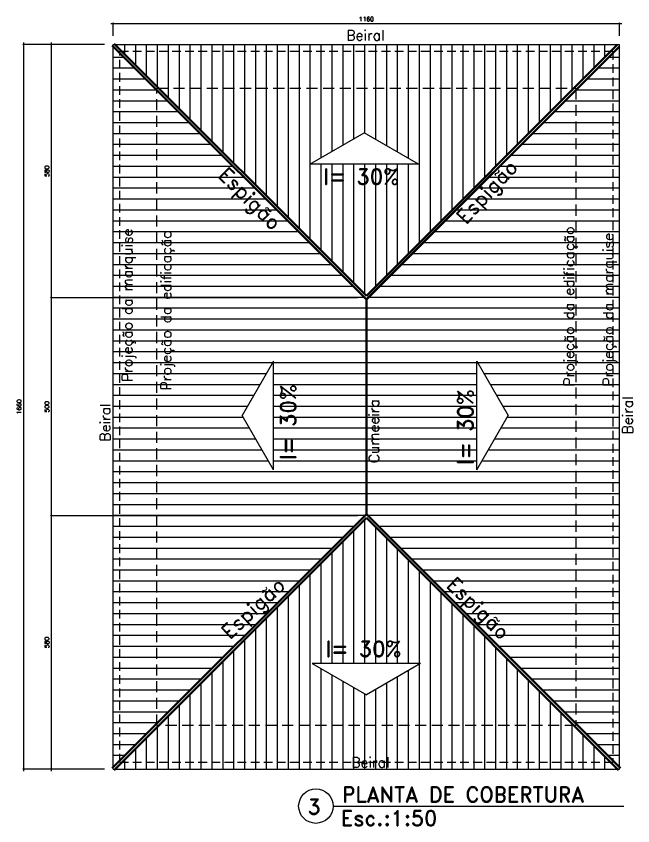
# Model space of a CAD drawing. Header units: millimetres. Extents: x 1154.6 to 1207.3, y 180 to 225.1.
# Drawn here: x 1193.2 to 1207.33, y 183.72 to 202.27 of the extents above; entities that cross this region are included whole.
import ezdxf
from ezdxf.enums import TextEntityAlignment as Align

# ---------------------------------------------------------------- set-up
doc = ezdxf.new("R2010")
doc.units = ezdxf.units.MM
doc.header["$MEASUREMENT"] = 0
doc.linetypes.add('HIDDEN', pattern=[0.375, 0.25, -0.125])
doc.linetypes.add('HIDDEN2', pattern=[4.7625, 3.175, -1.5875])
for name, color, linetype in [('Cota', 1, 'Continuous'), ('cotas', 1, 'Continuous'), ('Projeçao', 1, 'HIDDEN2'), ('Texto', 7, 'Continuous'), ('TEXTO SETORES', 1, 'Continuous')]:
    doc.layers.add(name, color=color, linetype=linetype)
doc.layers.add('ESQUADRIA', color=7, linetype='Continuous', lineweight=13)
doc.layers.add('Parede', color=4, linetype='Continuous', lineweight=40)
doc.styles.add('ROMAND', font='romand')
doc.styles.get("Standard").update_dxf_attribs({"font": 'txt.shx', "height": 0.1})
doc.dimstyles.new('LUCIANA', dxfattribs={"dimtxt": 3, "dimasz": 0.03, "dimexe": 0.01, "dimexo": 0.2, "dimgap": 0.05, "dimtad": 1, "dimdec": 0, "dimlfac": 100, "dimzin": 0, "dimdsep": 46, "dimtxsty": 'Standard', "dimblk1": 'OBLIQUE', "dimblk2": 'OBLIQUE', "dimsah": 1, "dimcen": 0, "dimdle": 0.05, "dimclrd": 256, "dimclre": 256, "dimclrt": 2, "dimadec": 0, "dimazin": 0, "dimtfac": 1, "dimtdec": 0, "dimtix": 1, "dimtofl": 0, "dimtmove": 2, "dimatfit": 3, "dimldrblk": 'OBLIQUE', "dimfxl": 1, "dimtolj": 1, "dimtzin": 0, "dimlwd": -1, "dimlwe": -1, "dimarcsym": 0})

# ---------------------------------------------------------------- blocks, each defined once
blk = doc.blocks.new('_OBLIQUE')
at = {"color": 0, "linetype": 'ByBlock'}
blk.add_line((-0.5, -0.5), (0.5, 0.5), dxfattribs=at)
blk = doc.blocks.new('*D404')
at = {"layer": 'cotas', "ltscale": 2}
for p, q in [((1194.006, 201.669), (1194.006, 195.769)), ((1195.224, 201.619), (1193.996, 201.619)), ((1201.024, 195.819), (1193.996, 195.819))]:
    blk.add_line(p, q, dxfattribs=at)
at = {"layer": 'Defpoints', "color": 0, "ltscale": 2}
for p in [(1195.424, 201.619), (1194.006, 195.819), (1201.224, 195.819)]:
    blk.add_point(p, dxfattribs=at)
at = {"layer": 'cotas', "ltscale": 2, "xscale": 0.03, "yscale": 0.03, "zscale": 0.03}
for p, rotation in [((1194.006, 201.619), 90), ((1194.006, 195.819), 270)]:
    blk.add_blockref('_OBLIQUE', p, dxfattribs=dict(at, rotation=rotation))
at = {"layer": 'cotas', "color": 2, "ltscale": 2, "insert": (1193.906, 198.719), "char_height": 0.1, "attachment_point": 5, "rotation": 90}
blk.add_mtext('\\A1;580', dxfattribs=at)
blk = doc.blocks.new('*D405')
at = {"layer": 'cotas', "ltscale": 2}
for p, q in [((1201.024, 195.819), (1193.996, 195.819)), ((1194.006, 195.869), (1194.006, 190.769)), ((1201.024, 190.819), (1193.996, 190.819))]:
    blk.add_line(p, q, dxfattribs=at)
at = {"layer": 'Defpoints', "color": 0, "ltscale": 2}
for p in [(1201.224, 195.819), (1194.006, 190.819), (1201.224, 190.819)]:
    blk.add_point(p, dxfattribs=at)
at = {"layer": 'cotas', "ltscale": 2, "xscale": 0.03, "yscale": 0.03, "zscale": 0.03}
for p, rotation in [((1194.006, 195.819), 90), ((1194.006, 190.819), 270)]:
    blk.add_blockref('_OBLIQUE', p, dxfattribs=dict(at, rotation=rotation))
at = {"layer": 'cotas', "color": 2, "ltscale": 2, "insert": (1193.906, 193.319), "char_height": 0.1, "attachment_point": 5, "rotation": 90}
blk.add_mtext('\\A1;500', dxfattribs=at)
blk = doc.blocks.new('*D406')
at = {"layer": 'cotas', "ltscale": 2}
for p, q in [((1201.024, 190.819), (1193.996, 190.819)), ((1194.006, 190.869), (1194.006, 184.969)), ((1195.224, 185.019), (1193.996, 185.019))]:
    blk.add_line(p, q, dxfattribs=at)
at = {"layer": 'Defpoints', "color": 0, "ltscale": 2}
for p in [(1201.224, 190.819), (1194.006, 185.019), (1195.424, 185.019)]:
    blk.add_point(p, dxfattribs=at)
at = {"layer": 'cotas', "ltscale": 2, "xscale": 0.03, "yscale": 0.03, "zscale": 0.03}
for p, rotation in [((1194.006, 190.819), 90), ((1194.006, 185.019), 270)]:
    blk.add_blockref('_OBLIQUE', p, dxfattribs=dict(at, rotation=rotation))
at = {"layer": 'cotas', "color": 2, "ltscale": 2, "insert": (1193.906, 187.919), "char_height": 0.1, "attachment_point": 5, "rotation": 90}
blk.add_mtext('\\A1;580', dxfattribs=at)
blk = doc.blocks.new('*D407')
at = {"layer": 'cotas', "ltscale": 2}
for p, q in [((1193.368, 201.669), (1193.368, 184.969)), ((1195.224, 201.619), (1193.358, 201.619)), ((1195.224, 185.019), (1193.358, 185.019))]:
    blk.add_line(p, q, dxfattribs=at)
at = {"layer": 'Defpoints', "color": 0, "ltscale": 2}
for p in [(1195.424, 201.619), (1193.368, 185.019), (1195.424, 185.019)]:
    blk.add_point(p, dxfattribs=at)
at = {"layer": 'cotas', "ltscale": 2, "xscale": 0.03, "yscale": 0.03, "zscale": 0.03}
for p, rotation in [((1193.368, 201.619), 90), ((1193.368, 185.019), 270)]:
    blk.add_blockref('_OBLIQUE', p, dxfattribs=dict(at, rotation=rotation))
at = {"layer": 'cotas', "color": 2, "ltscale": 2, "insert": (1193.268, 193.319), "char_height": 0.1, "attachment_point": 5, "rotation": 90}
blk.add_mtext('\\A1;1660', dxfattribs=at)
blk = doc.blocks.new('*D408')
at = {"layer": 'cotas', "ltscale": 2}
for p, q in [((1195.374, 202.105), (1207.074, 202.105)), ((1195.424, 201.819), (1195.424, 202.115)), ((1207.024, 201.819), (1207.024, 202.115))]:
    blk.add_line(p, q, dxfattribs=at)
at = {"layer": 'Defpoints', "color": 0, "ltscale": 2}
for p in [(1207.024, 202.105), (1195.424, 201.619), (1207.024, 201.619)]:
    blk.add_point(p, dxfattribs=at)
at = {"layer": 'cotas', "ltscale": 2, "xscale": 0.03, "yscale": 0.03, "zscale": 0.03, "rotation": 180}
blk.add_blockref('_OBLIQUE', (1195.424, 202.105), dxfattribs=at)
at = {"layer": 'cotas', "ltscale": 2, "xscale": 0.03, "yscale": 0.03, "zscale": 0.03}
blk.add_blockref('_OBLIQUE', (1207.024, 202.105), dxfattribs=at)
at = {"layer": 'cotas', "color": 2, "ltscale": 2, "insert": (1201.224, 202.205), "char_height": 0.1, "attachment_point": 5}
blk.add_mtext('\\A1;1160', dxfattribs=at)

msp = doc.modelspace()

# ---------------------------------------------------------------- hatches: boundary and pattern name
at = {"layer": 'TEXTO SETORES', "ltscale": 2}
h = msp.add_hatch(dxfattribs=at)
h.set_pattern_fill('ANSI31', color=3, scale=2, angle=315, style=0)
h.set_pattern_definition([(0, (-21.5602, 0.3344), (7e-17, 0.25), [])])
h.paths.add_polyline_path([(1201.224, 195.776), (1196.424, 200.576), (1196.424, 186.061), (1201.224, 190.861)])
h.paths.add_polyline_path([(1199.096, 191.879), (1198.377, 193.124), (1199.096, 194.369)], flags=16)
h.paths.add_polyline_path([(1196.424, 200.576), (1195.574, 201.426), (1195.574, 185.211), (1196.424, 186.061)])
h.paths.add_polyline_path([(1195.574, 201.426), (1195.424, 201.576), (1195.424, 185.061), (1195.574, 185.211)])
h.paths.add_polyline_path([(1196.902, 193.663), (1196.902, 198.027), (1196.433, 198.027), (1196.433, 193.663)], flags=24)
h.paths.add_polyline_path([(1198.202, 187.783), (1199.735, 189.22), (1199.274, 189.712), (1197.741, 188.275)], flags=25)
h.paths.add_polyline_path([(1197.621, 198.486), (1199.11, 197.004), (1199.586, 197.482), (1198.096, 198.964)], flags=24)
h.paths.add_polyline_path([(1199.689, 192.077), (1199.689, 194.172), (1199.155, 194.172), (1199.155, 192.077)], flags=24)
h.paths.add_polyline_path([(1196.012, 193.856), (1196.012, 198.041), (1195.543, 198.041), (1195.543, 193.856)], flags=9)
h = msp.add_hatch(dxfattribs=at)
h.set_pattern_fill('ANSI31', color=3, scale=2, angle=45, style=0)
h.set_pattern_definition([(90, (-21.5602, 0.3344), (-0.25, 6e-17), [])])
h.paths.add_polyline_path([(1205.981, 200.619), (1196.466, 200.619), (1201.224, 195.861)])
h.paths.add_polyline_path([(1199.928, 198.879), (1201.173, 199.598), (1202.418, 198.879)], flags=16)
h.paths.add_polyline_path([(1205.981, 200.619), (1206.831, 201.469), (1195.616, 201.469), (1196.466, 200.619)])
h.paths.add_polyline_path([(1206.831, 201.469), (1206.981, 201.619), (1195.466, 201.619), (1195.616, 201.469)])
h.paths.add_polyline_path([(1200.213, 198.337), (1202.308, 198.337), (1202.308, 198.872), (1200.213, 198.872)], flags=24)
h = msp.add_hatch(dxfattribs=at)
h.set_pattern_fill('ANSI31', color=3, scale=2, angle=135, style=0)
h.set_pattern_definition([(180, (-21.5602, 0.3344), (-6e-17, -0.25), [])])
h.paths.add_polyline_path([(1206.024, 200.576), (1201.224, 195.776), (1201.224, 190.861), (1206.024, 186.061)])
h.paths.add_polyline_path([(1204.47, 193.124), (1203.752, 191.879), (1203.752, 194.369)], flags=16)
h.paths.add_polyline_path([(1206.024, 186.061), (1206.874, 185.211), (1206.874, 201.426), (1206.024, 200.576)])
h.paths.add_polyline_path([(1207.024, 201.576), (1206.874, 201.426), (1206.874, 185.211), (1207.024, 185.061)])
h.paths.add_polyline_path([(1206.131, 193.754), (1206.131, 198.118), (1205.662, 198.118), (1205.662, 193.754)], flags=9)
h.paths.add_polyline_path([(1202.851, 189.096), (1204.347, 187.621), (1204.82, 188.101), (1203.324, 189.576)], flags=25)
h.paths.add_polyline_path([(1203.621, 197.298), (1205.056, 198.834), (1204.563, 199.293), (1203.129, 197.758)], flags=24)
h.paths.add_polyline_path([(1203.748, 191.963), (1203.748, 194.058), (1203.214, 194.058), (1203.214, 191.963)], flags=24)
h.paths.add_polyline_path([(1201.568, 192.004), (1201.568, 193.728), (1201.216, 193.728), (1201.216, 192.004)], flags=9)
h.paths.add_polyline_path([(1207.03, 193.754), (1207.03, 197.939), (1206.561, 197.939), (1206.561, 193.754)], flags=9)
h = msp.add_hatch(dxfattribs=at)
h.set_pattern_fill('ANSI31', color=3, scale=2, angle=225, style=0)
h.set_pattern_definition([(270, (-21.5602, 0.3344), (0.25, -6e-17), [])])
h.paths.add_polyline_path([(1201.224, 190.776), (1196.466, 186.019), (1205.981, 186.019)])
h.paths.add_polyline_path([(1202.468, 187.439), (1201.224, 186.721), (1199.979, 187.439)], flags=16)
h.paths.add_polyline_path([(1196.466, 186.019), (1195.616, 185.169), (1206.831, 185.169), (1205.981, 186.019)])
h.paths.add_polyline_path([(1195.616, 185.169), (1195.466, 185.019), (1206.981, 185.019), (1206.831, 185.169)])
h.paths.add_polyline_path([(1200.264, 187.517), (1202.359, 187.517), (1202.359, 188.051), (1200.264, 188.051)], flags=24)
h.paths.add_polyline_path([(1200.865, 185.004), (1201.898, 185.004), (1201.898, 185.355), (1200.865, 185.355)], flags=9)

# ---------------------------------------------------------------- linework, layer by layer
at = {"layer": 'Cota', "ltscale": 2}
for p, q in [((1199.928, 198.879), (1201.173, 199.598)), ((1202.418, 198.879), (1201.173, 199.598)), ((1202.418, 198.879), (1199.928, 198.879)), ((1199.096, 194.369), (1198.377, 193.124)), ((1199.096, 191.879), (1199.096, 194.369)), ((1203.752, 191.879), (1203.752, 194.369)), ((1203.752, 194.369), (1204.47, 193.124)), ((1199.096, 191.879), (1198.377, 193.124)), ((1203.752, 191.879), (1204.47, 193.124)), ((1202.468, 187.439), (1199.979, 187.439)), ((1199.979, 187.439), (1201.224, 186.721)), ((1202.468, 187.439), (1201.224, 186.721))]:
    msp.add_line(p, q, dxfattribs=at)
at = {"layer": 'cotas', "ltscale": 2}
msp.add_line((1200.461, 184.17), (1207.123, 184.17), dxfattribs=at)
msp.add_circle((1200.067, 184.17), 0.394, dxfattribs=at)
at = {"layer": 'ESQUADRIA', "ltscale": 0.3}
for p, q in [((1195.424, 185.019), (1195.424, 201.619)), ((1195.424, 201.619), (1207.024, 201.619)), ((1207.024, 185.019), (1207.024, 201.619)), ((1195.424, 185.019), (1207.024, 185.019))]:
    msp.add_line(p, q, dxfattribs=at)
at = {"layer": 'ESQUADRIA', "linetype": 'HIDDEN', "ltscale": 0.8}
msp.add_lwpolyline([(1206.874, 185.169), (1195.574, 185.169), (1195.574, 201.469), (1206.874, 201.469)], close=True, dxfattribs=at)
at = {"layer": 'Parede', "ltscale": 2}
for p, q in [((1195.402, 201.598), (1201.224, 195.776)), ((1195.445, 201.64), (1201.224, 195.861)), ((1195.445, 201.64), (1201.224, 195.861)), ((1195.445, 201.64), (1201.224, 195.861)), ((1206.981, 201.619), (1201.224, 195.861)), ((1207.024, 201.576), (1201.224, 195.776)), ((1207.024, 201.576), (1201.245, 195.798)), ((1201.224, 195.776), (1201.224, 190.861)), ((1195.402, 185.04), (1201.224, 190.861)), ((1195.445, 184.998), (1201.224, 190.776)), ((1207.045, 185.04), (1201.224, 190.861)), ((1207.002, 184.998), (1201.224, 190.776)), ((1207.002, 184.998), (1201.224, 190.776))]:
    msp.add_line(p, q, dxfattribs=at)
at = {"layer": 'Projeçao', "ltscale": 0.08}
msp.add_lwpolyline([(1206.024, 186.019), (1196.424, 186.019), (1196.424, 200.619), (1206.024, 200.619)], close=True, dxfattribs=at)

# ---------------------------------------------------------------- texts
at = {"layer": 'Texto', "style": 'ROMAND'}
for s, height, p in [('Beiral', 0.2344, (1200.766, 201.645)), ('I= 30%', 0.3563, (1200.234, 198.308)), ('I= 30%', 0.3563, (1200.285, 187.487)), ('Beiral', 0.2344, (1200.879, 184.984)), ('PLANTA DE COBERTURA', 0.35068, (1200.672, 184.157)), ('3', 0.351, (1199.879, 183.876)), ('Esc.:1:50', 0.3507, (1200.639, 183.614))]:
    msp.add_text(s, height=height, dxfattribs=at).set_placement(p, align=Align.BOTTOM_LEFT)
for s, height, rotation, p in [('Espigão', 0.3368, 46.9488, (1203.572, 197.41)), ('Espigão', 0.3368, 315.1385, (1197.735, 198.532)), ('Projeção da marquise', 0.23436, 90, (1195.934, 193.889)), ('Projeção da edificação', 0.23436, 90, (1196.824, 193.697)), ('Projeção da edificação', 0.23436, 90, (1206.053, 193.787)), ('Projeção da marquise', 0.23436, 90, (1206.951, 193.787)), ('I= 30%', 0.3563, 90, (1199.719, 192.098)), ('I= 30%', 0.3563, 90, (1203.778, 191.984)), ('Cumeeira', 0.2344, 90, (1201.587, 192.029)), ('Beiral', 0.2344, 90, (1207.398, 192.69)), ('Beiral', 0.2344, 90, (1195.428, 192.526)), ('Espigão', 0.3368, 315.4012, (1202.965, 189.142)), ('Espigão', 0.3368, 43.1387, (1198.16, 187.898))]:
    msp.add_text(s, height=height, rotation=rotation, dxfattribs=at).set_placement(p, align=Align.BOTTOM_LEFT)

# ---------------------------------------------------------------- dimensions: what is measured, and where the dimension line sits
at = {"layer": 'cotas', "ltscale": 2}
dim = msp.add_linear_dim(base=(1207.024, 202.105), p1=(1195.424, 201.619), p2=(1207.024, 201.619), dimstyle='LUCIANA', dxfattribs=at)
dim.commit()
dim.dimension.update_dxf_attribs({"geometry": '*D408', "text_midpoint": (1201.224, 202.205)})
for base, p1, p2, picture, middle in [((1193.368, 185.019), (1195.424, 201.619), (1195.424, 185.019), '*D407', (1193.268, 193.319)), ((1194.006, 195.819), (1195.424, 201.619), (1201.224, 195.819), '*D404', (1193.906, 198.719)), ((1194.006, 190.819), (1201.224, 195.819), (1201.224, 190.819), '*D405', (1193.906, 193.319)), ((1194.006, 185.019), (1201.224, 190.819), (1195.424, 185.019), '*D406', (1193.906, 187.919))]:
    dim = msp.add_linear_dim(base=base, p1=p1, p2=p2, angle=90, dimstyle='LUCIANA', dxfattribs=at)
    dim.commit()
    dim.dimension.update_dxf_attribs({"geometry": picture, "text_midpoint": middle})

doc.saveas('drawing.dxf')
